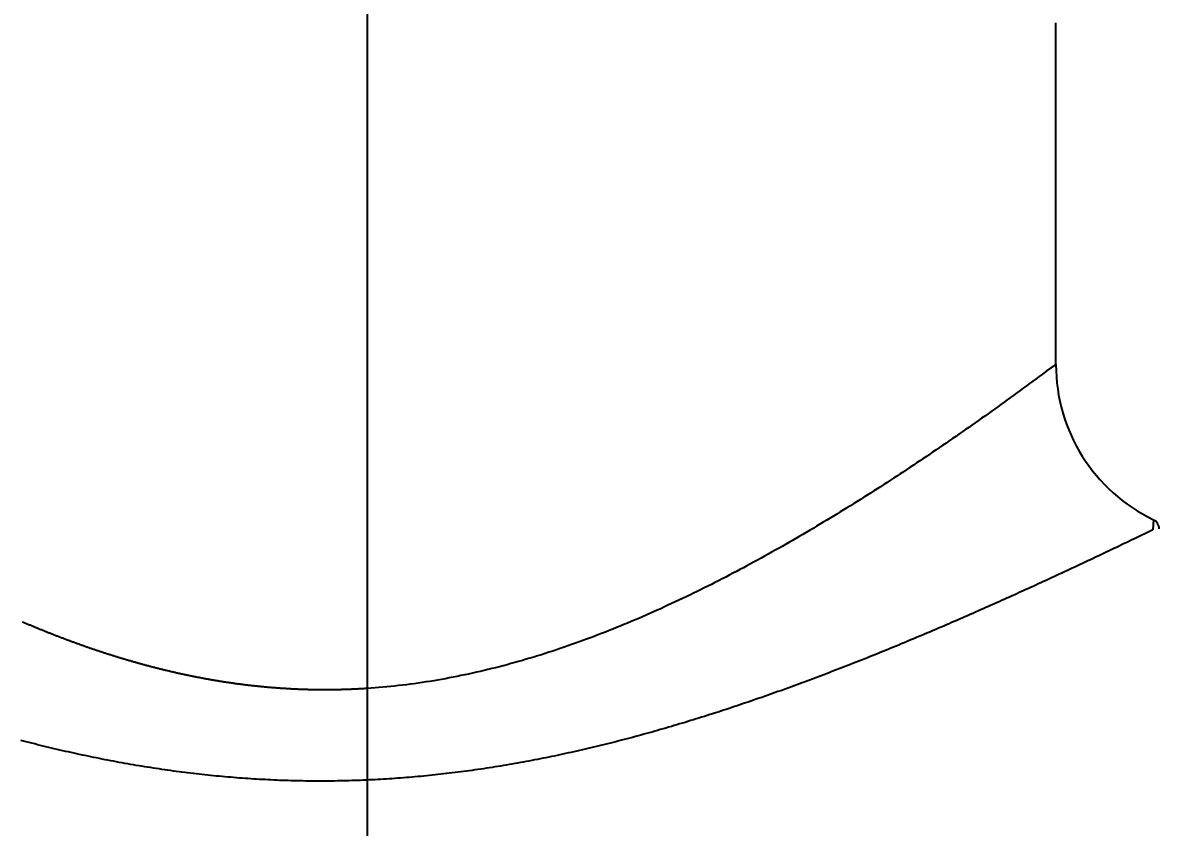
# Model space of a CAD drawing. Header units: millimetres. Extents: x 0 to 3800, y -67 to 2530.
# Drawn here: x 2312.19 to 2346.07, y 1574.88 to 1598.87 of the extents above; entities that cross this region are included whole.
import ezdxf
from ezdxf.lldxf.tags import DXFTag

# ---------------------------------------------------------------- set-up
doc = ezdxf.new("R2010")
doc.units = ezdxf.units.MM
for name, color, linetype in [('내부선 및 부속', 4, 'Continuous'), ('중심선', 1, 'DASHED'), ('치수선', 7, 'Continuous')]:
    doc.layers.add(name, color=color, linetype=linetype)
doc.styles.add('____', font='')
doc.styles.get('____').set_extended_font_data('굴림')
tags = doc.linetypes.add('DASHDOT', pattern=[70, 31, -13, 13, -13]).pattern_tags.tags
tags[10:11] = [DXFTag(74, 4), DXFTag(75, 0), DXFTag(340, '0'), DXFTag(46, 0.0), DXFTag(50, 0.0), DXFTag(44, 0.0), DXFTag(45, 0.0)]
tags[8:9] = [DXFTag(74, 4), DXFTag(75, 0), DXFTag(340, '0'), DXFTag(46, 0.0), DXFTag(50, 0.0), DXFTag(44, 0.0), DXFTag(45, 0.0)]
tags[6:7] = [DXFTag(74, 4), DXFTag(75, 0), DXFTag(340, '0'), DXFTag(46, 0.0), DXFTag(50, 0.0), DXFTag(44, 0.0), DXFTag(45, 0.0)]
tags[4:5] = [DXFTag(74, 4), DXFTag(75, 0), DXFTag(340, '0'), DXFTag(46, 0.0), DXFTag(50, 0.0), DXFTag(44, 0.0), DXFTag(45, 0.0)]
tags = doc.linetypes.add('DASHED', pattern=[25.72, 12.86, -12.86]).pattern_tags.tags
tags[6:7] = [DXFTag(74, 4), DXFTag(75, 0), DXFTag(340, '0'), DXFTag(46, 0.0), DXFTag(50, 0.0), DXFTag(44, 0.0), DXFTag(45, 0.0)]
tags[4:5] = [DXFTag(74, 4), DXFTag(75, 0), DXFTag(340, '0'), DXFTag(46, 0.0), DXFTag(50, 0.0), DXFTag(44, 0.0), DXFTag(45, 0.0)]
doc.dimstyles.new('MSADIM', dxfattribs={"dimtxt": 33, "dimasz": 17, "dimexe": 10, "dimexo": 7.5, "dimgap": 10, "dimtad": 0, "dimtih": 1, "dimtoh": 1, "dimdec": 0, "dimzin": 1, "dimdsep": 46, "dimtxsty": '____', "dimcen": 11.25, "dimadec": 0, "dimazin": 0, "dimtfac": 1, "dimtdec": 0, "dimtix": 1, "dimtmove": 0, "dimatfit": 3, "dimfxl": 1, "dimtolj": 1, "dimtzin": 1, "dimarcsym": 0})

# ---------------------------------------------------------------- blocks, each defined once
blk = doc.blocks.new('*D49')
at = {"layer": '치수선', "color": 0, "linetype": 'Continuous', "lineweight": -2, "transparency": 16777216}
for p, q in [((2462.455, 1587.439), (2462.455, 1407.939)), ((2322.455, 1510.342), (2322.455, 1407.939)), ((2339.455, 1417.939), (2356.523, 1417.939)), ((2445.455, 1417.939), (2428.387, 1417.939))]:
    blk.add_line(p, q, dxfattribs=at)
at = {"layer": '치수선', "color": 0, "linetype": 'Continuous', "transparency": 16777216}
for points in [[(2339.455, 1420.773), (2339.455, 1415.106), (2322.455, 1417.939)], [(2445.455, 1420.773), (2445.455, 1415.106), (2462.455, 1417.939)]]:
    blk.add_solid(points, dxfattribs=at)
at = {"layer": '치수선', "color": 0, "linetype": 'Continuous', "transparency": 16777216, "insert": (2392.455, 1417.939), "char_height": 25, "attachment_point": 5, "style": '____'}
blk.add_mtext('\\A1;140', dxfattribs=at)
blk = doc.blocks.new('*D52')
at = {"layer": '치수선', "color": 0, "linetype": 'Continuous', "lineweight": -2, "transparency": 16777216}
for p, q in [((2932.455, 1675.439), (2932.455, 1337.939)), ((2232.455, 1355.314), (2232.455, 1337.939)), ((2249.455, 1347.939), (2545.324, 1347.939)), ((2915.455, 1347.939), (2619.585, 1347.939))]:
    blk.add_line(p, q, dxfattribs=at)
at = {"layer": '치수선', "color": 0, "linetype": 'Continuous', "transparency": 16777216}
for points in [[(2249.455, 1350.773), (2249.455, 1345.106), (2232.455, 1347.939)], [(2915.455, 1350.773), (2915.455, 1345.106), (2932.455, 1347.939)]]:
    blk.add_solid(points, dxfattribs=at)
at = {"layer": '치수선', "color": 0, "linetype": 'Continuous', "transparency": 16777216, "insert": (2582.455, 1347.939), "char_height": 25, "attachment_point": 5, "style": '____'}
blk.add_mtext('\\A1;700', dxfattribs=at)

msp = doc.modelspace()

# ---------------------------------------------------------------- linework, layer by layer
at = {"layer": '내부선 및 부속', "linetype": 'Continuous'}
for p, q in [((2342.986, 1588.668), (2342.986, 1598.868)), ((2345.891, 1584.051), (2345.869, 1583.746))]:
    msp.add_line(p, q, dxfattribs=at)
at = {"layer": '내부선 및 부속', "linetype": 'Continuous', "flags": 128}
for points in [[(2342.675, 1588.459), (2342.581, 1588.388), (2342.486, 1588.318), (2342.392, 1588.248), (2342.297, 1588.178), (2342.202, 1588.109), (2342.107, 1588.039), (2342.012, 1587.969), (2341.917, 1587.9), (2341.822, 1587.83), (2341.727, 1587.761), (2341.631, 1587.692), (2341.536, 1587.623), (2341.441, 1587.554), (2341.345, 1587.485), (2341.249, 1587.416), (2341.154, 1587.348), (2341.058, 1587.279), (2340.962, 1587.211), (2340.866, 1587.143), (2340.77, 1587.075), (2340.674, 1587.007), (2340.578, 1586.939), (2340.482, 1586.872), (2340.385, 1586.804), (2340.289, 1586.737), (2340.193, 1586.669), (2340.096, 1586.602), (2339.999, 1586.535), (2339.903, 1586.469), (2339.806, 1586.402), (2339.709, 1586.335), (2339.612, 1586.269), (2339.515, 1586.203), (2339.418, 1586.136), (2339.321, 1586.071), (2339.224, 1586.005), (2339.127, 1585.939), (2339.029, 1585.873), (2338.932, 1585.808), (2338.834, 1585.743), (2338.737, 1585.678), (2338.639, 1585.613), (2338.541, 1585.548), (2338.443, 1585.483), (2338.345, 1585.419), (2338.246, 1585.354), (2338.148, 1585.29), (2338.05, 1585.226), (2337.951, 1585.162), (2337.852, 1585.098), (2337.753, 1585.035), (2337.654, 1584.971), (2337.555, 1584.908), (2337.456, 1584.844), (2337.357, 1584.781), (2337.257, 1584.719), (2337.157, 1584.656), (2337.058, 1584.593), (2336.958, 1584.531), (2336.858, 1584.469), (2336.757, 1584.406), (2336.657, 1584.344), (2336.556, 1584.283), (2336.456, 1584.221), (2336.355, 1584.159), (2336.254, 1584.098), (2336.152, 1584.037), (2336.051, 1583.976), (2335.95, 1583.915), (2335.848, 1583.854), (2335.746, 1583.794), (2335.644, 1583.733), (2335.542, 1583.673), (2335.439, 1583.613), (2335.337, 1583.553), (2335.234, 1583.493), (2335.131, 1583.434), (2335.028, 1583.374), (2334.924, 1583.315), (2334.821, 1583.256), (2334.717, 1583.197), (2334.613, 1583.139), (2334.509, 1583.081), (2334.405, 1583.022), (2334.301, 1582.964), (2334.196, 1582.907), (2334.092, 1582.849), (2333.987, 1582.792), (2333.882, 1582.735), (2333.777, 1582.678), (2333.671, 1582.621), (2333.566, 1582.565), (2333.46, 1582.509), (2333.354, 1582.453), (2333.248, 1582.398), (2333.142, 1582.343), (2333.036, 1582.288), (2332.929, 1582.233), (2332.823, 1582.178), (2332.716, 1582.124), (2332.716, 1582.124), (2332.609, 1582.07), (2332.502, 1582.017), (2332.395, 1581.964), (2332.287, 1581.911), (2332.18, 1581.858), (2332.072, 1581.806), (2331.964, 1581.754), (2331.856, 1581.702), (2331.748, 1581.651), (2331.64, 1581.6), (2331.531, 1581.549), (2331.422, 1581.499), (2331.314, 1581.449), (2331.205, 1581.399), (2331.096, 1581.35), (2330.987, 1581.301), (2330.877, 1581.253), (2330.768, 1581.204), (2330.658, 1581.157), (2330.549, 1581.109), (2330.439, 1581.062), (2330.329, 1581.016), (2330.218, 1580.969), (2330.108, 1580.924), (2329.998, 1580.878), (2329.887, 1580.833), (2329.777, 1580.789), (2329.666, 1580.745), (2329.555, 1580.701), (2329.444, 1580.658), (2329.332, 1580.615), (2329.221, 1580.572), (2329.11, 1580.53), (2328.998, 1580.489), (2328.886, 1580.448), (2328.774, 1580.407), (2328.662, 1580.367), (2328.55, 1580.327), (2328.438, 1580.288), (2328.326, 1580.249), (2328.213, 1580.211), (2328.101, 1580.173), (2327.988, 1580.136), (2327.875, 1580.099), (2327.762, 1580.063), (2327.649, 1580.027), (2327.536, 1579.992), (2327.423, 1579.957), (2327.309, 1579.923), (2327.196, 1579.889), (2327.082, 1579.856), (2326.969, 1579.824), (2326.855, 1579.791), (2326.741, 1579.76), (2326.627, 1579.729), (2326.512, 1579.699), (2326.398, 1579.669), (2326.284, 1579.639), (2326.169, 1579.611), (2326.055, 1579.582), (2325.94, 1579.555), (2325.825, 1579.528), (2325.71, 1579.501), (2325.595, 1579.476), (2325.48, 1579.45), (2325.365, 1579.426), (2325.25, 1579.402), (2325.134, 1579.378), (2325.019, 1579.355), (2324.903, 1579.333), (2324.787, 1579.312), (2324.672, 1579.291), (2324.556, 1579.271), (2324.44, 1579.251), (2324.324, 1579.232), (2324.208, 1579.214), (2324.091, 1579.196), (2323.975, 1579.179), (2323.859, 1579.162), (2323.742, 1579.147), (2323.626, 1579.132), (2323.509, 1579.117), (2323.392, 1579.104), (2323.275, 1579.091), (2323.158, 1579.078), (2323.041, 1579.067), (2322.924, 1579.056), (2322.807, 1579.046), (2322.69, 1579.036), (2322.572, 1579.027), (2322.455, 1579.019), (2322.455, 1579.019)], [(2342.986, 1588.675), (2342.985, 1588.674), (2342.983, 1588.673), (2342.982, 1588.672), (2342.981, 1588.671), (2342.979, 1588.67), (2342.978, 1588.669), (2342.976, 1588.668), (2342.975, 1588.667), (2342.973, 1588.666), (2342.972, 1588.665), (2342.97, 1588.664), (2342.969, 1588.664), (2342.968, 1588.663), (2342.966, 1588.662), (2342.965, 1588.661), (2342.963, 1588.66), (2342.962, 1588.659), (2342.96, 1588.658), (2342.959, 1588.657), (2342.957, 1588.657), (2342.956, 1588.656), (2342.954, 1588.655), (2342.953, 1588.654), (2342.952, 1588.653), (2342.95, 1588.652), (2342.949, 1588.651), (2342.947, 1588.65), (2342.946, 1588.649), (2342.944, 1588.648), (2342.943, 1588.647), (2342.942, 1588.646), (2342.94, 1588.646), (2342.939, 1588.645), (2342.937, 1588.644), (2342.936, 1588.643), (2342.935, 1588.642), (2342.933, 1588.641), (2342.932, 1588.64), (2342.93, 1588.639), (2342.929, 1588.638), (2342.928, 1588.637), (2342.926, 1588.636), (2342.925, 1588.635), (2342.923, 1588.634), (2342.922, 1588.633), (2342.921, 1588.632), (2342.919, 1588.631), (2342.918, 1588.63), (2342.916, 1588.629), (2342.915, 1588.628), (2342.914, 1588.627), (2342.912, 1588.626), (2342.911, 1588.625), (2342.909, 1588.624), (2342.908, 1588.623), (2342.907, 1588.622), (2342.905, 1588.622), (2342.904, 1588.621), (2342.902, 1588.62), (2342.901, 1588.619), (2342.9, 1588.618), (2342.898, 1588.617), (2342.897, 1588.616), (2342.895, 1588.615), (2342.894, 1588.614), (2342.893, 1588.613), (2342.891, 1588.612), (2342.89, 1588.611), (2342.888, 1588.61), (2342.887, 1588.609), (2342.886, 1588.608), (2342.884, 1588.607), (2342.883, 1588.606), (2342.881, 1588.605), (2342.88, 1588.604), (2342.879, 1588.603), (2342.877, 1588.602), (2342.876, 1588.601), (2342.874, 1588.6), (2342.873, 1588.599), (2342.872, 1588.598), (2342.87, 1588.598), (2342.869, 1588.597), (2342.867, 1588.596), (2342.866, 1588.595), (2342.865, 1588.594), (2342.863, 1588.593), (2342.862, 1588.592), (2342.86, 1588.591), (2342.859, 1588.59), (2342.858, 1588.589), (2342.856, 1588.588), (2342.855, 1588.587), (2342.853, 1588.586), (2342.852, 1588.585), (2342.851, 1588.584), (2342.849, 1588.583), (2342.848, 1588.582), (2342.846, 1588.581), (2342.845, 1588.58), (2342.845, 1588.58), (2342.844, 1588.579), (2342.842, 1588.578), (2342.841, 1588.577), (2342.839, 1588.576), (2342.838, 1588.576), (2342.837, 1588.575), (2342.835, 1588.574), (2342.834, 1588.573), (2342.832, 1588.572), (2342.831, 1588.571), (2342.83, 1588.57), (2342.828, 1588.569), (2342.827, 1588.568), (2342.825, 1588.567), (2342.824, 1588.566), (2342.823, 1588.565), (2342.821, 1588.564), (2342.82, 1588.563), (2342.818, 1588.562), (2342.817, 1588.561), (2342.816, 1588.56), (2342.814, 1588.559), (2342.813, 1588.558), (2342.811, 1588.557), (2342.81, 1588.556), (2342.809, 1588.555), (2342.807, 1588.554), (2342.806, 1588.553), (2342.804, 1588.552), (2342.803, 1588.551), (2342.802, 1588.55), (2342.8, 1588.549), (2342.799, 1588.548), (2342.797, 1588.547), (2342.796, 1588.546), (2342.795, 1588.546), (2342.793, 1588.545), (2342.792, 1588.544), (2342.79, 1588.543), (2342.789, 1588.542), (2342.788, 1588.541), (2342.786, 1588.54), (2342.785, 1588.539), (2342.784, 1588.538), (2342.782, 1588.537), (2342.781, 1588.536), (2342.779, 1588.535), (2342.778, 1588.534), (2342.777, 1588.533), (2342.775, 1588.532), (2342.774, 1588.531), (2342.772, 1588.53), (2342.771, 1588.529), (2342.77, 1588.528), (2342.768, 1588.527), (2342.767, 1588.526), (2342.766, 1588.525), (2342.764, 1588.524), (2342.763, 1588.523), (2342.761, 1588.522), (2342.76, 1588.521), (2342.759, 1588.52), (2342.757, 1588.519), (2342.756, 1588.518), (2342.755, 1588.517), (2342.753, 1588.516), (2342.752, 1588.515), (2342.75, 1588.514), (2342.749, 1588.513), (2342.748, 1588.512), (2342.746, 1588.511), (2342.745, 1588.51), (2342.744, 1588.509), (2342.742, 1588.508), (2342.741, 1588.507), (2342.739, 1588.506), (2342.738, 1588.505), (2342.737, 1588.504), (2342.735, 1588.503), (2342.734, 1588.502), (2342.733, 1588.501), (2342.731, 1588.5), (2342.73, 1588.499), (2342.728, 1588.498), (2342.727, 1588.497), (2342.726, 1588.496), (2342.724, 1588.495), (2342.723, 1588.494), (2342.722, 1588.493), (2342.72, 1588.492), (2342.719, 1588.491), (2342.717, 1588.49), (2342.716, 1588.489), (2342.715, 1588.488), (2342.713, 1588.487), (2342.712, 1588.486), (2342.711, 1588.485), (2342.709, 1588.484), (2342.708, 1588.483), (2342.707, 1588.482), (2342.707, 1588.482), (2342.705, 1588.481), (2342.704, 1588.48), (2342.702, 1588.479), (2342.701, 1588.478), (2342.7, 1588.477), (2342.698, 1588.476), (2342.697, 1588.475), (2342.696, 1588.474), (2342.694, 1588.473), (2342.693, 1588.472), (2342.692, 1588.471), (2342.69, 1588.47), (2342.689, 1588.469), (2342.687, 1588.468), (2342.686, 1588.467), (2342.685, 1588.466), (2342.683, 1588.465), (2342.682, 1588.464), (2342.681, 1588.463), (2342.679, 1588.462), (2342.678, 1588.461), (2342.677, 1588.46), (2342.675, 1588.459), (2342.675, 1588.459)], [(2345.869, 1583.746), (2345.792, 1583.709), (2345.715, 1583.672), (2345.638, 1583.634), (2345.561, 1583.597), (2345.483, 1583.56), (2345.406, 1583.523), (2345.329, 1583.486), (2345.252, 1583.449), (2345.174, 1583.412), (2345.097, 1583.375), (2345.02, 1583.338), (2344.943, 1583.301), (2344.865, 1583.264), (2344.788, 1583.227), (2344.71, 1583.19), (2344.633, 1583.153), (2344.556, 1583.116), (2344.478, 1583.079), (2344.401, 1583.043), (2344.323, 1583.006), (2344.246, 1582.969), (2344.169, 1582.933), (2344.091, 1582.896), (2344.014, 1582.859), (2343.936, 1582.823), (2343.859, 1582.786), (2343.781, 1582.75), (2343.703, 1582.713), (2343.626, 1582.677), (2343.548, 1582.641), (2343.471, 1582.604), (2343.393, 1582.568), (2343.315, 1582.532), (2343.238, 1582.496), (2343.16, 1582.459), (2343.082, 1582.423), (2343.004, 1582.387), (2342.927, 1582.351), (2342.849, 1582.315), (2342.771, 1582.279), (2342.693, 1582.243), (2342.615, 1582.207), (2342.538, 1582.172), (2342.46, 1582.136), (2342.382, 1582.1), (2342.304, 1582.064), (2342.226, 1582.029), (2342.148, 1581.993), (2342.07, 1581.958), (2341.992, 1581.922), (2341.914, 1581.887), (2341.836, 1581.851), (2341.758, 1581.816), (2341.68, 1581.78), (2341.602, 1581.745), (2341.523, 1581.71), (2341.445, 1581.675), (2341.367, 1581.64), (2341.289, 1581.605), (2341.211, 1581.569), (2341.132, 1581.535), (2341.054, 1581.5), (2340.976, 1581.465), (2340.897, 1581.43), (2340.819, 1581.395), (2340.741, 1581.36), (2340.662, 1581.326), (2340.584, 1581.291), (2340.505, 1581.257), (2340.427, 1581.222), (2340.349, 1581.188), (2340.27, 1581.153), (2340.191, 1581.119), (2340.113, 1581.085), (2340.034, 1581.051), (2339.956, 1581.017), (2339.877, 1580.983), (2339.798, 1580.949), (2339.72, 1580.915), (2339.641, 1580.881), (2339.562, 1580.847), (2339.483, 1580.813), (2339.405, 1580.779), (2339.326, 1580.746), (2339.247, 1580.712), (2339.168, 1580.679), (2339.089, 1580.645), (2339.01, 1580.612), (2338.931, 1580.579), (2338.852, 1580.545), (2338.773, 1580.512), (2338.694, 1580.479), (2338.615, 1580.446), (2338.536, 1580.413), (2338.457, 1580.38), (2338.377, 1580.348), (2338.298, 1580.315), (2338.219, 1580.282), (2338.14, 1580.25), (2338.06, 1580.217), (2338.06, 1580.217), (2337.981, 1580.185), (2337.902, 1580.152), (2337.822, 1580.12), (2337.743, 1580.088), (2337.663, 1580.056), (2337.584, 1580.024), (2337.504, 1579.992), (2337.425, 1579.96), (2337.345, 1579.928), (2337.266, 1579.896), (2337.186, 1579.864), (2337.106, 1579.833), (2337.027, 1579.801), (2336.947, 1579.77), (2336.867, 1579.738), (2336.787, 1579.707), (2336.708, 1579.676), (2336.628, 1579.645), (2336.548, 1579.614), (2336.468, 1579.583), (2336.388, 1579.552), (2336.308, 1579.521), (2336.228, 1579.491), (2336.148, 1579.46), (2336.068, 1579.429), (2335.988, 1579.399), (2335.907, 1579.369), (2335.827, 1579.338), (2335.747, 1579.308), (2335.667, 1579.278), (2335.586, 1579.248), (2335.506, 1579.218), (2335.426, 1579.189), (2335.345, 1579.159), (2335.265, 1579.129), (2335.184, 1579.1), (2335.104, 1579.071), (2335.023, 1579.041), (2334.943, 1579.012), (2334.862, 1578.983), (2334.781, 1578.954), (2334.701, 1578.925), (2334.62, 1578.897), (2334.539, 1578.868), (2334.458, 1578.839), (2334.378, 1578.811), (2334.297, 1578.782), (2334.216, 1578.754), (2334.135, 1578.726), (2334.054, 1578.698), (2333.973, 1578.67), (2333.892, 1578.642), (2333.811, 1578.615), (2333.729, 1578.587), (2333.648, 1578.56), (2333.567, 1578.532), (2333.486, 1578.505), (2333.404, 1578.478), (2333.323, 1578.451), (2333.242, 1578.424), (2333.16, 1578.397), (2333.079, 1578.37), (2332.997, 1578.344), (2332.916, 1578.317), (2332.834, 1578.291), (2332.753, 1578.265), (2332.671, 1578.239), (2332.589, 1578.213), (2332.507, 1578.187), (2332.426, 1578.161), (2332.344, 1578.136), (2332.262, 1578.11), (2332.18, 1578.085), (2332.098, 1578.06), (2332.016, 1578.035), (2331.934, 1578.01), (2331.852, 1577.985), (2331.77, 1577.961), (2331.688, 1577.936), (2331.606, 1577.912), (2331.523, 1577.888), (2331.441, 1577.863), (2331.359, 1577.84), (2331.277, 1577.816), (2331.194, 1577.792), (2331.112, 1577.769), (2331.029, 1577.745), (2330.947, 1577.722), (2330.864, 1577.699), (2330.782, 1577.676), (2330.699, 1577.653), (2330.616, 1577.63), (2330.534, 1577.608), (2330.451, 1577.585), (2330.368, 1577.563), (2330.285, 1577.541), (2330.202, 1577.519), (2330.119, 1577.497), (2330.036, 1577.476), (2329.953, 1577.454), (2329.953, 1577.454), (2329.87, 1577.433), (2329.787, 1577.412), (2329.704, 1577.391), (2329.621, 1577.37), (2329.538, 1577.349), (2329.455, 1577.329), (2329.371, 1577.309), (2329.288, 1577.288), (2329.205, 1577.268), (2329.121, 1577.249), (2329.038, 1577.229), (2328.954, 1577.209), (2328.871, 1577.19), (2328.787, 1577.171), (2328.704, 1577.152), (2328.62, 1577.133), (2328.536, 1577.114), (2328.453, 1577.096), (2328.369, 1577.078), (2328.285, 1577.059), (2328.201, 1577.041), (2328.117, 1577.024), (2328.033, 1577.006), (2327.95, 1576.989), (2327.866, 1576.971), (2327.782, 1576.954), (2327.697, 1576.938), (2327.613, 1576.921), (2327.529, 1576.904), (2327.445, 1576.888), (2327.361, 1576.872), (2327.277, 1576.856), (2327.192, 1576.84), (2327.108, 1576.825), (2327.024, 1576.809), (2326.939, 1576.794), (2326.855, 1576.779), (2326.77, 1576.764), (2326.686, 1576.75), (2326.601, 1576.735), (2326.517, 1576.721), (2326.432, 1576.707), (2326.347, 1576.693), (2326.263, 1576.68), (2326.178, 1576.666), (2326.093, 1576.653), (2326.009, 1576.64), (2325.924, 1576.627), (2325.839, 1576.615), (2325.754, 1576.602), (2325.669, 1576.59), (2325.584, 1576.578), (2325.499, 1576.567), (2325.414, 1576.555), (2325.329, 1576.544), (2325.244, 1576.532), (2325.159, 1576.522), (2325.074, 1576.511), (2324.989, 1576.5), (2324.904, 1576.49), (2324.819, 1576.48), (2324.733, 1576.47), (2324.648, 1576.46), (2324.563, 1576.451), (2324.478, 1576.442), (2324.392, 1576.433), (2324.307, 1576.424), (2324.222, 1576.415), (2324.136, 1576.407), (2324.051, 1576.399), (2323.966, 1576.391), (2323.88, 1576.383), (2323.795, 1576.376), (2323.709, 1576.369), (2323.624, 1576.362), (2323.538, 1576.355), (2323.453, 1576.348), (2323.367, 1576.342), (2323.282, 1576.336), (2323.196, 1576.33), (2323.111, 1576.324), (2323.025, 1576.319), (2322.94, 1576.314), (2322.854, 1576.309), (2322.769, 1576.304), (2322.683, 1576.299), (2322.597, 1576.295), (2322.597, 1576.295)], [(2322.455, 1579.019), (2322.431, 1579.018), (2322.407, 1579.016), (2322.382, 1579.015), (2322.358, 1579.013), (2322.334, 1579.012), (2322.309, 1579.01), (2322.285, 1579.009), (2322.261, 1579.008), (2322.237, 1579.006), (2322.212, 1579.005), (2322.188, 1579.004), (2322.164, 1579.002), (2322.14, 1579.001), (2322.115, 1579), (2322.091, 1578.999), (2322.067, 1578.998), (2322.042, 1578.997), (2322.018, 1578.996), (2321.994, 1578.995), (2321.969, 1578.994), (2321.945, 1578.993), (2321.921, 1578.992), (2321.897, 1578.991), (2321.872, 1578.99), (2321.848, 1578.989), (2321.824, 1578.988), (2321.799, 1578.988), (2321.775, 1578.987), (2321.751, 1578.986), (2321.726, 1578.985), (2321.702, 1578.985), (2321.678, 1578.984), (2321.653, 1578.984), (2321.629, 1578.983), (2321.605, 1578.982), (2321.58, 1578.982), (2321.556, 1578.982), (2321.532, 1578.981), (2321.508, 1578.981), (2321.483, 1578.98), (2321.459, 1578.98), (2321.435, 1578.98), (2321.41, 1578.979), (2321.386, 1578.979), (2321.362, 1578.979), (2321.337, 1578.979), (2321.313, 1578.978), (2321.289, 1578.978), (2321.264, 1578.978), (2321.24, 1578.978), (2321.216, 1578.978), (2321.191, 1578.978), (2321.167, 1578.978), (2321.143, 1578.978), (2321.118, 1578.978), (2321.094, 1578.978), (2321.07, 1578.979), (2321.045, 1578.979), (2321.021, 1578.979), (2320.997, 1578.979), (2320.972, 1578.979), (2320.948, 1578.98), (2320.924, 1578.98), (2320.899, 1578.98), (2320.875, 1578.981), (2320.851, 1578.981), (2320.826, 1578.982), (2320.802, 1578.982), (2320.778, 1578.983), (2320.753, 1578.983), (2320.729, 1578.984), (2320.705, 1578.984), (2320.681, 1578.985), (2320.656, 1578.986), (2320.632, 1578.986), (2320.608, 1578.987), (2320.583, 1578.988), (2320.559, 1578.989), (2320.535, 1578.989), (2320.51, 1578.99), (2320.486, 1578.991), (2320.462, 1578.992), (2320.437, 1578.993), (2320.413, 1578.994), (2320.389, 1578.995), (2320.365, 1578.996), (2320.34, 1578.997), (2320.316, 1578.998), (2320.292, 1578.999), (2320.267, 1579), (2320.243, 1579.002), (2320.219, 1579.003), (2320.194, 1579.004), (2320.17, 1579.005), (2320.146, 1579.007), (2320.122, 1579.008), (2320.097, 1579.009), (2320.073, 1579.011), (2320.049, 1579.012), (2320.024, 1579.014), (2320.024, 1579.014), (2320, 1579.015), (2319.976, 1579.017), (2319.952, 1579.018), (2319.927, 1579.02), (2319.903, 1579.021), (2319.879, 1579.023), (2319.855, 1579.025), (2319.83, 1579.026), (2319.806, 1579.028), (2319.782, 1579.03), (2319.758, 1579.032), (2319.733, 1579.034), (2319.709, 1579.035), (2319.685, 1579.037), (2319.661, 1579.039), (2319.636, 1579.041), (2319.612, 1579.043), (2319.588, 1579.045), (2319.564, 1579.047), (2319.539, 1579.049), (2319.515, 1579.051), (2319.491, 1579.053), (2319.467, 1579.056), (2319.442, 1579.058), (2319.418, 1579.06), (2319.394, 1579.062), (2319.37, 1579.065), (2319.346, 1579.067), (2319.321, 1579.069), (2319.297, 1579.072), (2319.273, 1579.074), (2319.249, 1579.076), (2319.225, 1579.079), (2319.2, 1579.081), (2319.176, 1579.084), (2319.152, 1579.086), (2319.128, 1579.089), (2319.104, 1579.092), (2319.079, 1579.094), (2319.055, 1579.097), (2319.031, 1579.1), (2319.007, 1579.102), (2318.983, 1579.105), (2318.959, 1579.108), (2318.934, 1579.111), (2318.91, 1579.113), (2318.886, 1579.116), (2318.862, 1579.119), (2318.838, 1579.122), (2318.814, 1579.125), (2318.79, 1579.128), (2318.765, 1579.131), (2318.741, 1579.134), (2318.717, 1579.137), (2318.693, 1579.14), (2318.669, 1579.144), (2318.645, 1579.147), (2318.621, 1579.15), (2318.597, 1579.153), (2318.573, 1579.156), (2318.548, 1579.16), (2318.524, 1579.163), (2318.5, 1579.166), (2318.476, 1579.17), (2318.452, 1579.173), (2318.428, 1579.177), (2318.404, 1579.18), (2318.38, 1579.183), (2318.356, 1579.187), (2318.332, 1579.191), (2318.308, 1579.194), (2318.284, 1579.198), (2318.26, 1579.201), (2318.235, 1579.205), (2318.211, 1579.209), (2318.187, 1579.212), (2318.163, 1579.216), (2318.139, 1579.22), (2318.115, 1579.224), (2318.091, 1579.228), (2318.067, 1579.231), (2318.043, 1579.235), (2318.019, 1579.239), (2317.995, 1579.243), (2317.971, 1579.247), (2317.947, 1579.251), (2317.923, 1579.255), (2317.899, 1579.259), (2317.875, 1579.263), (2317.851, 1579.268), (2317.827, 1579.272), (2317.803, 1579.276), (2317.779, 1579.28), (2317.755, 1579.284), (2317.731, 1579.289), (2317.708, 1579.293), (2317.684, 1579.297), (2317.66, 1579.301), (2317.636, 1579.306), (2317.612, 1579.31), (2317.612, 1579.31), (2317.588, 1579.315), (2317.564, 1579.319), (2317.54, 1579.324), (2317.516, 1579.328), (2317.492, 1579.333), (2317.468, 1579.337), (2317.444, 1579.342), (2317.42, 1579.346), (2317.397, 1579.351), (2317.373, 1579.356), (2317.349, 1579.36), (2317.325, 1579.365), (2317.301, 1579.37), (2317.277, 1579.375), (2317.253, 1579.38), (2317.229, 1579.384), (2317.206, 1579.389), (2317.182, 1579.394), (2317.158, 1579.399), (2317.134, 1579.404), (2317.11, 1579.409), (2317.086, 1579.414), (2317.063, 1579.419), (2317.039, 1579.424), (2317.015, 1579.429), (2316.991, 1579.434), (2316.967, 1579.439), (2316.944, 1579.444), (2316.92, 1579.45), (2316.896, 1579.455), (2316.872, 1579.46), (2316.849, 1579.465), (2316.825, 1579.471), (2316.801, 1579.476), (2316.777, 1579.481), (2316.754, 1579.487), (2316.73, 1579.492), (2316.706, 1579.497), (2316.682, 1579.503), (2316.659, 1579.508), (2316.635, 1579.514), (2316.611, 1579.519), (2316.587, 1579.525), (2316.564, 1579.531), (2316.54, 1579.536), (2316.516, 1579.542), (2316.493, 1579.547), (2316.469, 1579.553), (2316.445, 1579.559), (2316.422, 1579.564), (2316.398, 1579.57), (2316.374, 1579.576), (2316.351, 1579.582), (2316.327, 1579.588), (2316.303, 1579.593), (2316.28, 1579.599), (2316.256, 1579.605), (2316.233, 1579.611), (2316.209, 1579.617), (2316.185, 1579.623), (2316.162, 1579.629), (2316.138, 1579.635), (2316.115, 1579.641), (2316.091, 1579.647), (2316.067, 1579.653), (2316.044, 1579.659), (2316.02, 1579.666), (2315.997, 1579.672), (2315.973, 1579.678), (2315.95, 1579.684), (2315.926, 1579.69), (2315.903, 1579.697), (2315.879, 1579.703), (2315.856, 1579.709), (2315.832, 1579.716), (2315.809, 1579.722), (2315.785, 1579.728), (2315.762, 1579.735), (2315.738, 1579.741), (2315.715, 1579.748), (2315.691, 1579.754), (2315.668, 1579.761), (2315.644, 1579.767), (2315.621, 1579.774), (2315.597, 1579.78), (2315.574, 1579.787), (2315.55, 1579.794), (2315.527, 1579.8), (2315.504, 1579.807), (2315.48, 1579.814), (2315.457, 1579.82), (2315.433, 1579.827), (2315.41, 1579.834), (2315.387, 1579.841), (2315.363, 1579.847), (2315.34, 1579.854), (2315.317, 1579.861), (2315.293, 1579.868), (2315.27, 1579.875), (2315.246, 1579.882), (2315.246, 1579.882), (2315.223, 1579.889), (2315.2, 1579.896), (2315.176, 1579.903), (2315.153, 1579.91), (2315.13, 1579.917), (2315.107, 1579.924), (2315.083, 1579.931), (2315.06, 1579.938), (2315.037, 1579.945), (2315.013, 1579.952), (2314.99, 1579.96), (2314.967, 1579.967), (2314.944, 1579.974), (2314.92, 1579.981), (2314.897, 1579.988), (2314.874, 1579.996), (2314.851, 1580.003), (2314.828, 1580.01), (2314.804, 1580.018), (2314.781, 1580.025), (2314.758, 1580.032), (2314.735, 1580.04), (2314.712, 1580.047), (2314.688, 1580.055), (2314.665, 1580.062), (2314.642, 1580.07), (2314.619, 1580.077), (2314.596, 1580.085), (2314.573, 1580.092), (2314.55, 1580.1), (2314.526, 1580.108), (2314.503, 1580.115), (2314.48, 1580.123), (2314.457, 1580.131), (2314.434, 1580.138), (2314.411, 1580.146), (2314.388, 1580.154), (2314.365, 1580.162), (2314.342, 1580.169), (2314.319, 1580.177), (2314.296, 1580.185), (2314.273, 1580.193), (2314.25, 1580.201), (2314.227, 1580.209), (2314.204, 1580.216), (2314.181, 1580.224), (2314.158, 1580.232), (2314.135, 1580.24), (2314.112, 1580.248), (2314.089, 1580.256), (2314.066, 1580.264), (2314.043, 1580.272), (2314.02, 1580.28), (2313.997, 1580.289), (2313.974, 1580.297), (2313.951, 1580.305), (2313.928, 1580.313), (2313.905, 1580.321), (2313.883, 1580.329), (2313.86, 1580.338), (2313.837, 1580.346), (2313.814, 1580.354), (2313.791, 1580.362), (2313.768, 1580.371), (2313.745, 1580.379), (2313.722, 1580.387), (2313.7, 1580.396), (2313.677, 1580.404), (2313.654, 1580.412), (2313.631, 1580.421), (2313.608, 1580.429), (2313.586, 1580.438), (2313.563, 1580.446), (2313.54, 1580.455), (2313.517, 1580.463), (2313.494, 1580.472), (2313.472, 1580.48), (2313.449, 1580.489), (2313.426, 1580.497), (2313.403, 1580.506), (2313.381, 1580.515), (2313.358, 1580.523), (2313.335, 1580.532), (2313.313, 1580.541), (2313.29, 1580.549), (2313.267, 1580.558), (2313.245, 1580.567), (2313.222, 1580.576), (2313.199, 1580.584), (2313.176, 1580.593), (2313.154, 1580.602), (2313.131, 1580.611), (2313.109, 1580.62), (2313.086, 1580.628), (2313.063, 1580.637), (2313.041, 1580.646), (2313.018, 1580.655), (2312.995, 1580.664), (2312.973, 1580.673), (2312.95, 1580.682), (2312.95, 1580.682), (2312.928, 1580.691), (2312.905, 1580.7), (2312.883, 1580.709), (2312.86, 1580.718), (2312.837, 1580.727), (2312.815, 1580.736), (2312.792, 1580.745), (2312.77, 1580.755), (2312.747, 1580.764), (2312.725, 1580.773), (2312.702, 1580.782), (2312.68, 1580.791), (2312.657, 1580.8), (2312.635, 1580.81), (2312.612, 1580.819), (2312.59, 1580.828), (2312.567, 1580.837), (2312.545, 1580.847), (2312.522, 1580.856), (2312.5, 1580.865), (2312.478, 1580.875), (2312.455, 1580.884), (2312.433, 1580.894), (2312.41, 1580.903), (2312.388, 1580.912), (2312.365, 1580.922), (2312.343, 1580.931), (2312.321, 1580.941), (2312.298, 1580.95), (2312.276, 1580.96), (2312.253, 1580.969), (2312.231, 1580.979), (2312.209, 1580.988), (2312.186, 1580.998)], [(2322.597, 1576.295), (2322.512, 1576.291), (2322.426, 1576.287), (2322.34, 1576.284), (2322.254, 1576.28), (2322.168, 1576.277), (2322.082, 1576.274), (2321.996, 1576.272), (2321.91, 1576.269), (2321.825, 1576.267), (2321.739, 1576.265), (2321.653, 1576.263), (2321.567, 1576.262), (2321.481, 1576.261), (2321.395, 1576.26), (2321.309, 1576.259), (2321.223, 1576.258), (2321.137, 1576.258), (2321.051, 1576.258), (2320.965, 1576.258), (2320.879, 1576.259), (2320.793, 1576.259), (2320.707, 1576.26), (2320.621, 1576.261), (2320.535, 1576.263), (2320.449, 1576.264), (2320.363, 1576.266), (2320.277, 1576.268), (2320.191, 1576.27), (2320.105, 1576.273), (2320.019, 1576.275), (2319.933, 1576.278), (2319.847, 1576.281), (2319.761, 1576.285), (2319.675, 1576.288), (2319.589, 1576.292), (2319.503, 1576.296), (2319.417, 1576.301), (2319.332, 1576.305), (2319.246, 1576.31), (2319.16, 1576.315), (2319.074, 1576.32), (2318.988, 1576.326), (2318.902, 1576.332), (2318.817, 1576.338), (2318.731, 1576.344), (2318.645, 1576.35), (2318.559, 1576.357), (2318.474, 1576.364), (2318.388, 1576.371), (2318.302, 1576.378), (2318.216, 1576.386), (2318.131, 1576.393), (2318.045, 1576.401), (2317.96, 1576.41), (2317.874, 1576.418), (2317.788, 1576.427), (2317.703, 1576.436), (2317.617, 1576.445), (2317.532, 1576.454), (2317.447, 1576.464), (2317.361, 1576.473), (2317.276, 1576.483), (2317.19, 1576.494), (2317.105, 1576.504), (2317.02, 1576.515), (2316.934, 1576.526), (2316.849, 1576.537), (2316.764, 1576.548), (2316.679, 1576.559), (2316.594, 1576.571), (2316.508, 1576.583), (2316.423, 1576.595), (2316.338, 1576.608), (2316.253, 1576.62), (2316.168, 1576.633), (2316.083, 1576.646), (2315.998, 1576.659), (2315.913, 1576.672), (2315.828, 1576.686), (2315.744, 1576.7), (2315.659, 1576.714), (2315.574, 1576.728), (2315.489, 1576.742), (2315.404, 1576.757), (2315.32, 1576.772), (2315.235, 1576.787), (2315.151, 1576.802), (2315.066, 1576.817), (2314.981, 1576.833), (2314.897, 1576.849), (2314.812, 1576.865), (2314.728, 1576.881), (2314.644, 1576.897), (2314.559, 1576.914), (2314.475, 1576.93), (2314.391, 1576.947), (2314.306, 1576.964), (2314.222, 1576.982), (2314.138, 1576.999), (2314.054, 1577.017), (2314.054, 1577.017), (2313.97, 1577.034), (2313.886, 1577.052), (2313.802, 1577.071), (2313.718, 1577.089), (2313.634, 1577.108), (2313.55, 1577.126), (2313.466, 1577.145), (2313.382, 1577.164), (2313.298, 1577.184), (2313.215, 1577.203), (2313.131, 1577.223), (2313.047, 1577.242), (2312.964, 1577.262), (2312.88, 1577.282), (2312.797, 1577.303), (2312.713, 1577.323), (2312.63, 1577.344), (2312.546, 1577.365), (2312.463, 1577.385), (2312.38, 1577.407), (2312.296, 1577.428), (2312.213, 1577.449), (2312.13, 1577.471)]]:
    msp.add_lwpolyline(points, dxfattribs=at)
at = {"layer": '내부선 및 부속', "linetype": 'Continuous'}
for centre, radius, start, end in [((2348.118, 1588.675), 5.133, 179.9999, 244.2809), ((2345.757, 1583.773), 0.308, 0.5511, 64.4373)]:
    msp.add_arc(centre, radius, start, end, dxfattribs=at)
at = {"layer": '중심선', "linetype": 'DASHDOT'}
msp.add_line((2322.455, 1783.073), (2322.455, 1517.842), dxfattribs=at)

# ---------------------------------------------------------------- dimensions: what is measured, and where the dimension line sits
at = {"layer": '치수선', "linetype": 'Continuous'}
for base, p1, p2, picture, middle in [((2232.455, 1347.939), (2932.455, 1682.939), (2232.455, 1362.814), '*D52', (2582.455, 1347.939)), ((2462.455, 1417.939), (2322.455, 1517.842), (2462.455, 1594.939), '*D49', (2392.455, 1417.939))]:
    dim = msp.add_linear_dim(base=base, p1=p1, p2=p2, dimstyle='MSADIM', override={"dimtxt": 25}, dxfattribs=at)
    dim.commit()
    dim.dimension.update_dxf_attribs({"geometry": picture, "text_midpoint": middle})

doc.saveas('drawing.dxf')
